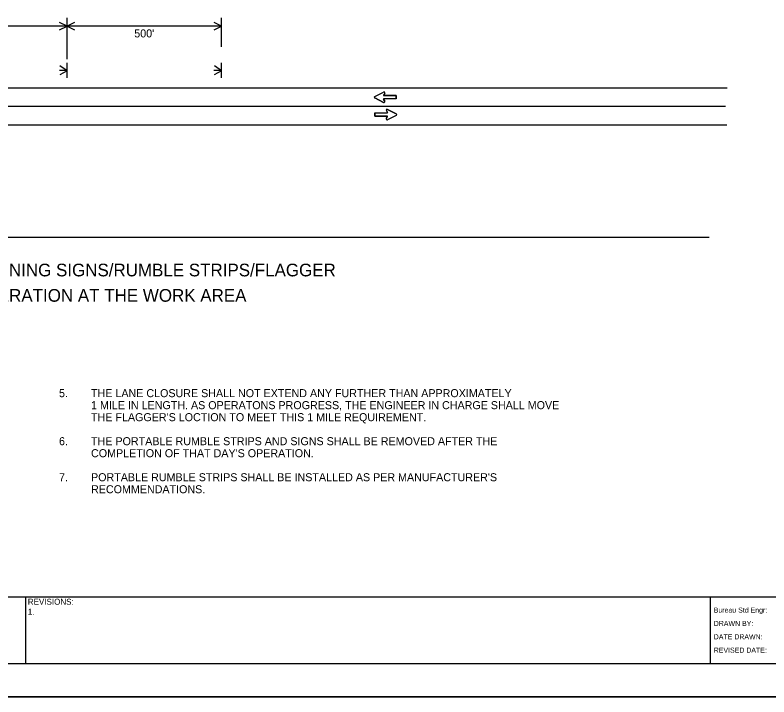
# Model space of a CAD drawing. Extents: x 0 to 34, y 0 to 22.
# Drawn here: x 11.25 to 22.55, y 0 to 10.22 of the extents above; entities that cross this region are included whole.
import ezdxf

# ---------------------------------------------------------------- set-up
doc = ezdxf.new("R2010")
doc.units = 0
for name, color, linetype in [('Level 1', 7, 'Continuous'), ('PlotBorder', 7, 'Continuous'), ('SHT-BNDRY', 7, 'Continuous'), ('SHT-FENCE', 7, 'Continuous'), ('Title_Box', 7, 'Continuous')]:
    doc.layers.add(name, color=color, linetype=linetype)

msp = doc.modelspace()

# ---------------------------------------------------------------- linework, layer by layer
at = {"layer": 'Level 1'}
for p, q in [((12.026, 9.558), (12.026, 10.175)), ((14.34, 9.741), (14.34, 10.175)), ((14.337, 10.051), (6.647, 10.051)), ((12.026, 10.049), (12.026, 10.051)), ((14.34, 10.049), (14.34, 10.051)), ((12.026, 9.501), (12.026, 9.501)), ((12.026, 9.389), (12.026, 9.501)), ((14.34, 9.501), (14.34, 9.501)), ((14.34, 9.389), (14.34, 9.501)), ((12.026, 9.386), (11.915, 9.386)), ((12.026, 9.384), (11.919, 9.321)), ((12.026, 9.384), (11.92, 9.456)), ((12.026, 9.278), (12.026, 9.389)), ((14.34, 9.386), (14.228, 9.386)), ((14.34, 9.384), (14.233, 9.321)), ((14.34, 9.384), (14.234, 9.456)), ((14.34, 9.278), (14.34, 9.389)), ((21.921, 9.125), (5.025, 9.125)), ((16.638, 8.998), (16.771, 9.065)), ((16.638, 8.998), (16.771, 9.065)), ((16.787, 9.047), (16.769, 9.02)), ((16.787, 9.047), (16.769, 9.02)), ((16.637, 8.976), (16.771, 8.909)), ((16.771, 8.909), (16.637, 8.976)), ((16.787, 8.927), (16.769, 8.955)), ((16.769, 8.955), (16.787, 8.927)), ((16.961, 9.012), (16.773, 9.012)), ((16.773, 9.012), (16.961, 9.012)), ((16.961, 8.962), (16.773, 8.962)), ((16.961, 8.962), (16.773, 8.962)), ((16.961, 8.962), (16.961, 9.012)), ((16.961, 9.012), (16.961, 8.962)), ((21.897, 8.847), (5.025, 8.847)), ((16.764, 8.913), (16.764, 8.913)), ((16.638, 8.752), (16.826, 8.752)), ((16.638, 8.752), (16.638, 8.702)), ((16.638, 8.702), (16.638, 8.752)), ((16.638, 8.752), (16.826, 8.752)), ((16.638, 8.702), (16.826, 8.702)), ((16.826, 8.702), (16.638, 8.702)), ((16.812, 8.787), (16.83, 8.759)), ((16.83, 8.759), (16.812, 8.787)), ((16.961, 8.738), (16.827, 8.805)), ((16.827, 8.805), (16.961, 8.738)), ((16.961, 8.716), (16.827, 8.648)), ((16.961, 8.716), (16.827, 8.648)), ((16.835, 8.801), (16.835, 8.801)), ((16.811, 8.667), (16.83, 8.694)), ((16.811, 8.667), (16.83, 8.694)), ((21.916, 8.568), (5.025, 8.568)), ((1.797, 6.892), (21.65, 6.892))]:
    msp.add_line(p, q, dxfattribs=at)
for points in [[(11.915, 9.995), (12.026, 10.051), (11.915, 10.106)], [(12.137, 10.106), (12.026, 10.051), (12.137, 9.995)], [(14.229, 9.995), (14.34, 10.051), (14.229, 10.106)]]:
    msp.add_lwpolyline(points, dxfattribs=at)
for centre, major_axis, start_param, end_param in [((16.777, 9.054), (0, 0.0124), 4.124596, 6.747043), ((16.777, 9.054), (0, 0.0124), 4.124596, 6.747043), ((16.643, 8.987), (0, 0.0124), 0.463604, 2.678408), ((16.643, 8.987), (0, 0.0124), 0.463604, 2.678408), ((16.773, 9.017), (0, -0.00495), 4.123952, 6.283395), ((16.773, 9.017), (0, -0.00495), 4.123952, 6.283395), ((16.773, 8.957), (0, -0.00495), 3.141803, 5.301246), ((16.773, 8.957), (0, -0.00495), 3.141803, 5.301246), ((16.777, 8.92), (0, 0.0124), 2.678155, 5.300602), ((16.777, 8.92), (0, 0.0124), 2.678155, 5.300602), ((16.822, 8.794), (0, -0.0124), 2.678155, 5.300602), ((16.822, 8.794), (0, -0.0124), 2.678155, 5.300602), ((16.826, 8.757), (0, 0.00495), 3.141803, 5.301246), ((16.826, 8.697), (0, 0.00495), 4.123952, 6.283395), ((16.956, 8.727), (0, -0.0124), 0.463604, 2.678408), ((16.956, 8.727), (0, -0.0124), 0.463604, 2.678408), ((16.822, 8.66), (0, -0.0124), 4.124596, 6.747043), ((16.822, 8.66), (0, -0.0124), 4.124596, 6.747043)]:
    msp.add_ellipse(centre, major_axis=major_axis, ratio=0.996122, start_param=start_param, end_param=end_param, dxfattribs=at)
at = {"layer": 'PlotBorder'}
msp.add_lwpolyline([(0, 0.001), (34, 0.001), (34, 22.001), (0, 22.001)], close=True, dxfattribs=at)
at = {"layer": 'SHT-BNDRY'}
for p, q in [((11.408, 0.501), (11.408, 1.502)), ((21.668, 0.501), (21.668, 1.502))]:
    msp.add_line(p, q, dxfattribs=at)
msp.add_lwpolyline([(1.25, 0.501), (33.5, 0.501), (33.5, 21.501), (1.25, 21.501)], close=True, dxfattribs=at)
msp.add_lwpolyline([(1.25, 1.502), (33.5, 1.502)], dxfattribs=at)
at = {"layer": 'SHT-FENCE'}
msp.add_lwpolyline([(0, 22.001), (34, 22.001), (34, 0.001), (0, 0.001)], close=True, dxfattribs=at)

# ---------------------------------------------------------------- texts
at = {"layer": 'Level 1'}
msp.add_text("500'", height=0.12, rotation=360, dxfattribs=at).set_placement((13.034, 9.884))
for s, height, p in [('TYPICAL PLACEMENT OF ADVANCE WARNING SIGNS/RUMBLE STRIPS/FLAGGER', 0.19, (6.087, 6.303)), (' FOR MAINTENANCE OPERATION AT THE WORK AREA', 0.19, (8.024, 5.923)), ('5.', 0.12, (11.906, 4.493)), ('THE LANE CLOSURE SHALL NOT EXTEND ANY FURTHER THAN APPROXIMATELY ', 0.12, (12.386, 4.493)), ('1 MILE IN LENGTH. AS OPERATONS PROGRESS, THE ENGINEER IN CHARGE SHALL MOVE ', 0.12, (12.386, 4.313)), ("THE FLAGGER'S LOCTION TO MEET THIS 1 MILE REQUIREMENT.", 0.12, (12.386, 4.133)), ('6.', 0.12, (11.906, 3.773)), ('THE PORTABLE RUMBLE STRIPS AND SIGNS SHALL BE REMOVED AFTER THE ', 0.12, (12.386, 3.773)), ("COMPLETION OF THAT DAY'S OPERATION.", 0.12, (12.386, 3.593)), ('7.', 0.12, (11.906, 3.233)), ("PORTABLE RUMBLE STRIPS SHALL BE INSTALLED AS PER MANUFACTURER'S ", 0.12, (12.386, 3.233)), ('RECOMMENDATIONS.', 0.12, (12.386, 3.053))]:
    msp.add_text(s, height=height, dxfattribs=at).set_placement(p)
at = {"layer": 'Title_Box'}
for s, height, p in [('REVISIONS:', 0.09, (11.438, 1.382)), ('1.', 0.09, (11.438, 1.232)), ('Bureau Std Engr: ', 0.0757, (21.719, 1.264)), ('DRAWN BY: ', 0.0757, (21.719, 1.064)), ('DATE DRAWN: ', 0.0757, (21.719, 0.864)), ('REVISED DATE:', 0.0757, (21.719, 0.664))]:
    msp.add_text(s, height=height, dxfattribs=at).set_placement(p)

doc.saveas('drawing.dxf')
